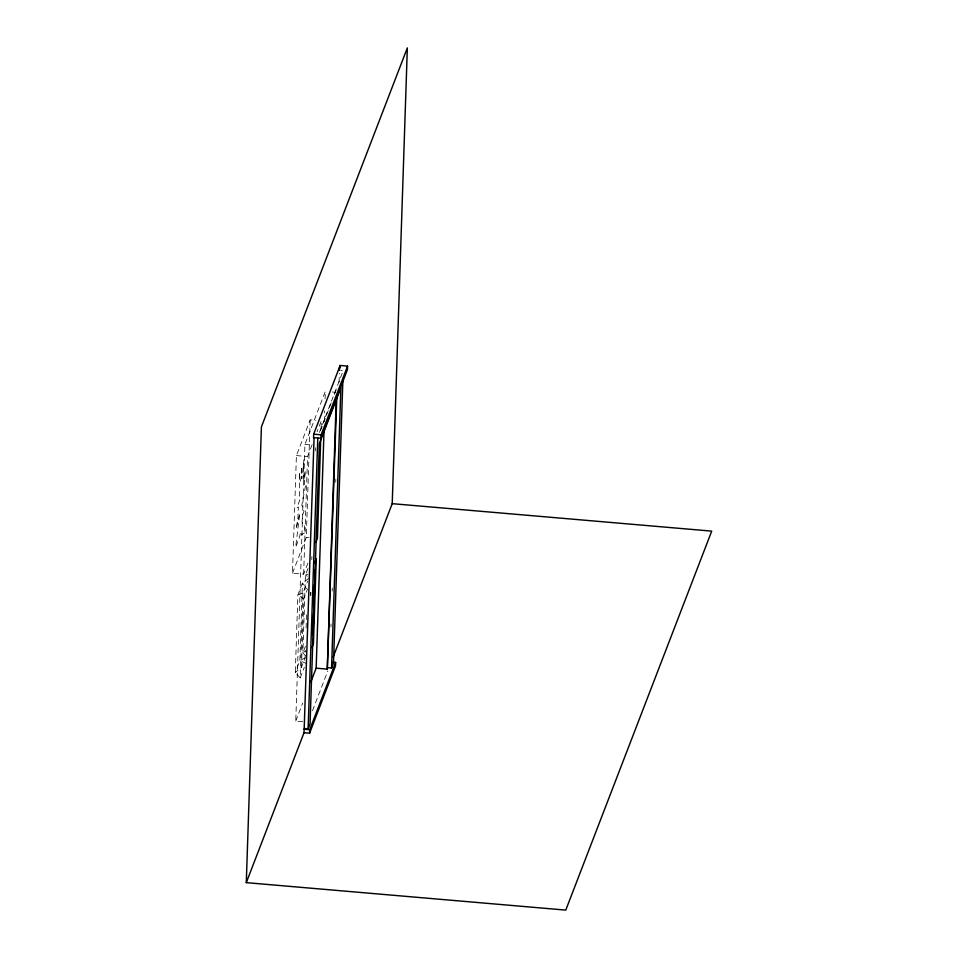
<?xml version="1.0" encoding="UTF-8"?>
<svg xmlns="http://www.w3.org/2000/svg" width="958" height="958" viewBox="0 0 958 958"><rect width="100%" height="100%" fill="white"/><g stroke="black" fill="none" stroke-linecap="round" stroke-linejoin="round"><path stroke-width="0.72" stroke-dasharray="4.79 3.59" d="M307.889 563.148L303.65 574.165L292.501 573.207L296.405 455.589L310.188 419.808L315.757 420.287M302.716 721.721L295.759 721.123L304.931 444.38L325.325 391.415L325.085 398.899M308.668 578.524L302.429 582.931L297.89 594.738L295.303 672.576L300.213 677.941L303.015 593.194L307.638 581.183M303.65 574.165L307.554 456.547L312.32 444.153M301.483 667.199L303.758 598.702L307.398 589.266L302.429 582.931L299.854 660.769L295.303 672.576L301.483 667.199L305.123 657.751L305.374 650.314M292.501 573.207L306.285 537.426L310.188 419.808M306.105 627.981L306.56 614.569M310.596 595.337L310.703 592.355M311.781 559.568L311.889 556.586M315.398 450.763L315.493 447.781M310.787 595.409L310.895 592.427M321.086 428.202L321.337 420.754L317.098 431.771M324.331 421.328L324.678 410.862M330.965 626.891L331.061 623.909M332.151 591.098L332.246 588.116M335.755 482.221L335.863 479.239M339.072 382.29L339.371 373.345M319.421 432.417L343.192 370.686L340.713 370.471M320.475 430.741L331.767 401.438M334.45 394.456L336.605 388.876M307.985 568.501L305.458 575.063L302.884 652.889L305.83 656.11M305.41 646.339L302.884 652.889L304.943 651.105M300.213 677.941L304.321 667.271M295.759 721.123L302.728 703.004M312.488 710.728L327.816 670.911M305.123 657.751L299.854 660.769L305.853 663.271M308.033 574.285L305.458 575.063L307.817 576.644M303.015 593.194L297.89 594.738L303.758 598.702M332.294 392.014L335.084 392.253M304.931 444.38L311.901 444.979M296.405 455.589L307.554 456.547M306.285 537.426L309.075 537.666M303.65 466.809L303.71 480.964L305.303 470.905L304.153 486.748L305.506 485.814L301.842 505.201L304.021 511.249L302.668 514.757A24.549 3.03 -85.1 0 1 302.045 521.583L302.285 523.487L304.165 524.78L305.291 532.995L303.027 533.594L301.674 535.067L300.596 531.894A24.549 3.03 -85.1 0 1 299.231 537.905L295.651 547.21L299.806 513.153L296.166 528.984L297.938 517.595L298.369 506.938L297.028 507.656L299.591 500.519L299.327 472.138L300.094 481.431L301.111 478.114L301.495 466.522L301.806 478.772L303.985 459.792L303.65 466.809"/><path stroke-width="1.44" d="M392.217 503.669L711.71 531.127L565.783 910.1L246.29 882.641L261.414 426.873L407.342 47.9L392.217 503.669L333.156 657.056M313.673 434.178L313.565 437.638L320.99 438.285L347.455 369.572L347.562 366.112L340.138 365.477L313.673 434.178L321.11 434.824L347.562 366.112M246.29 882.641L304.033 732.702L314.068 437.698M304.416 728.523L308.129 728.846L317.781 438.022M304.033 732.702L309.602 733.181L309.709 729.721L335.623 662.445L332.833 662.206M312.799 635.094L313.541 612.761M313.733 606.809L314.475 584.464M314.727 577.027L314.978 569.579M320.738 438.62L317.433 538.384L315.841 542.503M320.99 438.285L321.11 434.824M310.787 682.108L316.152 668.169L324.044 430.31M316.152 668.169L327.289 669.127L336.27 398.36M327.289 669.127L336.893 394.935M339.467 370.363L339.587 366.902M340.066 367.776L340.138 365.477M327.84 667.69L331.564 668.013L340.856 387.798L319.361 443.626L310.057 723.841L308.129 728.846M342.892 379.631L333.492 662.996L331.564 668.013M335.623 662.445L335.504 665.906L309.602 733.181M314.703 562.837L316.248 558.837L313.434 643.596L311.901 647.596M304.141 729.242L309.709 729.721"/></g></svg>
